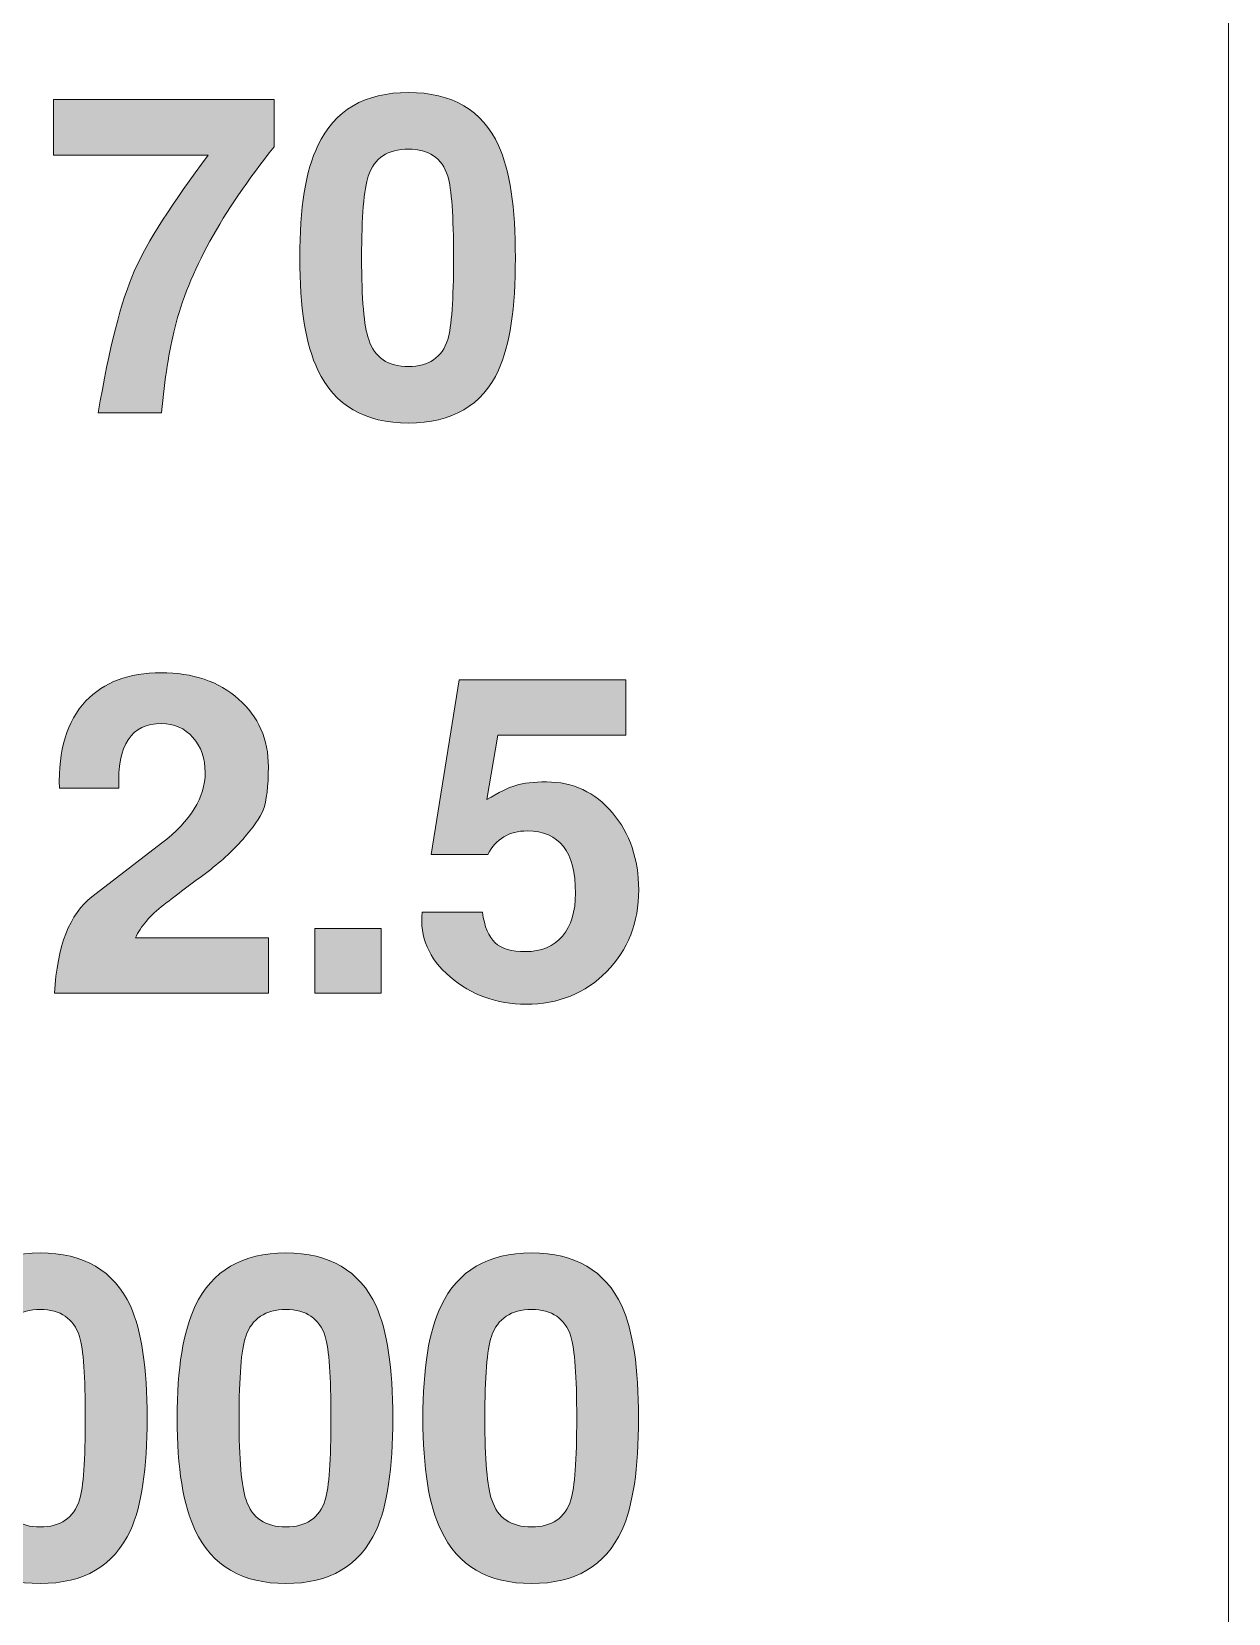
# Model space of a CAD drawing. Header units: inches. Extents: x 0.74 to 7.95, y -5.44 to -0.45.
# Drawn here: x 3.637 to 4.088, y -4.36 to -3.764 of the extents above; entities that cross this region are included whole.
import ezdxf

# ---------------------------------------------------------------- set-up
doc = ezdxf.new("R2010")
doc.units = ezdxf.units.IN
doc.header["$MEASUREMENT"] = 0
doc.layers.add('Layer 1', color=7, linetype='Continuous')

# ---------------------------------------------------------------- blocks, each defined once
blk = doc.blocks.new('block 32')
at = {"layer": 'Layer 1', "true_color": 0xed1f24}
h = blk.add_hatch(color=240, dxfattribs=at)
h.dxf.hatch_style = 2
edge = h.paths.add_edge_path()
edge.add_spline(control_points=[(3.81922, -3.84911), (3.81922, -3.8681), (3.81711, -3.88222), (3.81289, -3.89144), (3.80667, -3.90477), (3.79534, -3.91144), (3.77889, -3.91144), (3.76244, -3.91144), (3.75106, -3.90477), (3.74472, -3.89144), (3.74017, -3.882), (3.73789, -3.86789), (3.73789, -3.84911), (3.73789, -3.83033), (3.74017, -3.81622), (3.74472, -3.80678), (3.75106, -3.79344), (3.76244, -3.78677), (3.77889, -3.78677), (3.79534, -3.78677), (3.80667, -3.79344), (3.81289, -3.80678), (3.81711, -3.816), (3.81922, -3.83011), (3.81922, -3.84911)], knot_values=[0, 0, 0, 0, 1, 1, 1, 2, 2, 2, 3, 3, 3, 4, 4, 4, 5, 5, 5, 6, 6, 6, 7, 7, 7, 8, 8, 8, 8], degree=3, periodic=1)
edge = h.paths.add_edge_path()
edge.add_spline(control_points=[(3.79589, -3.84911), (3.79589, -3.83333), (3.79517, -3.82305), (3.79372, -3.81827), (3.7915, -3.8115), (3.78655, -3.80811), (3.77889, -3.80811), (3.77111, -3.80811), (3.76606, -3.8115), (3.76373, -3.81827), (3.76206, -3.82328), (3.76122, -3.83355), (3.76122, -3.84911), (3.76122, -3.86466), (3.76211, -3.87494), (3.76389, -3.87994), (3.76611, -3.88672), (3.77111, -3.89011), (3.77889, -3.89011), (3.78655, -3.89011), (3.7915, -3.88672), (3.79372, -3.87994), (3.79517, -3.87516), (3.79589, -3.86488), (3.79589, -3.84911)], knot_values=[0, 0, 0, 0, 1, 1, 1, 2, 2, 2, 3, 3, 3, 4, 4, 4, 5, 5, 5, 6, 6, 6, 7, 7, 7, 8, 8, 8, 8], degree=3, periodic=1)
h = blk.add_hatch(color=240, dxfattribs=at)
h.dxf.hatch_style = 2
edge = h.paths.add_edge_path()
edge.add_spline(control_points=[(3.72822, -3.80727), (3.70845, -3.83194), (3.69594, -3.85472), (3.69073, -3.8756), (3.68861, -3.88405), (3.68694, -3.89472), (3.68572, -3.90761), (3.68572, -3.90761), (3.66189, -3.90761), (3.66189, -3.90761), (3.666, -3.88317), (3.67053, -3.86536), (3.67548, -3.85419), (3.68042, -3.84302), (3.68972, -3.82844), (3.70339, -3.81044), (3.70339, -3.81044), (3.64506, -3.81044), (3.64506, -3.81044), (3.64506, -3.81044), (3.64506, -3.78944), (3.64506, -3.78944), (3.64506, -3.78944), (3.72822, -3.78944), (3.72822, -3.78944), (3.72822, -3.78944), (3.72822, -3.80727), (3.72822, -3.80727)], knot_values=[0, 0, 0, 0, 1, 1, 1, 2, 2, 2, 3, 3, 3, 4, 4, 4, 5, 5, 5, 6, 6, 6, 7, 7, 7, 8, 8, 8, 9, 9, 9, 9], degree=3, periodic=1)
at = {"layer": 'Layer 1', "lineweight": 0}
for points, knots in [([(3.81922, -3.84911), (3.81922, -3.8681), (3.81711, -3.88222), (3.81289, -3.89144), (3.80667, -3.90477), (3.79534, -3.91144), (3.77889, -3.91144), (3.76244, -3.91144), (3.75106, -3.90477), (3.74472, -3.89144), (3.74017, -3.882), (3.73789, -3.86789), (3.73789, -3.84911), (3.73789, -3.83033), (3.74017, -3.81622), (3.74472, -3.80678), (3.75106, -3.79344), (3.76244, -3.78677), (3.77889, -3.78677), (3.79534, -3.78677), (3.80667, -3.79344), (3.81289, -3.80678), (3.81711, -3.816), (3.81922, -3.83011), (3.81922, -3.84911)], [0, 0, 0, 0, 1, 1, 1, 2, 2, 2, 3, 3, 3, 4, 4, 4, 5, 5, 5, 6, 6, 6, 7, 7, 7, 8, 8, 8, 8]), ([(3.72822, -3.80727), (3.70845, -3.83194), (3.69594, -3.85472), (3.69073, -3.8756), (3.68861, -3.88405), (3.68694, -3.89472), (3.68572, -3.90761), (3.68572, -3.90761), (3.66189, -3.90761), (3.66189, -3.90761), (3.666, -3.88317), (3.67053, -3.86536), (3.67548, -3.85419), (3.68042, -3.84302), (3.68972, -3.82844), (3.70339, -3.81044), (3.70339, -3.81044), (3.64506, -3.81044), (3.64506, -3.81044), (3.64506, -3.81044), (3.64506, -3.78944), (3.64506, -3.78944), (3.64506, -3.78944), (3.72822, -3.78944), (3.72822, -3.78944), (3.72822, -3.78944), (3.72822, -3.80727), (3.72822, -3.80727)], [0, 0, 0, 0, 1, 1, 1, 2, 2, 2, 3, 3, 3, 4, 4, 4, 5, 5, 5, 6, 6, 6, 7, 7, 7, 8, 8, 8, 9, 9, 9, 9]), ([(3.79589, -3.84911), (3.79589, -3.83333), (3.79517, -3.82305), (3.79372, -3.81827), (3.7915, -3.8115), (3.78655, -3.80811), (3.77889, -3.80811), (3.77111, -3.80811), (3.76606, -3.8115), (3.76373, -3.81827), (3.76206, -3.82328), (3.76122, -3.83355), (3.76122, -3.84911), (3.76122, -3.86466), (3.76211, -3.87494), (3.76389, -3.87994), (3.76611, -3.88672), (3.77111, -3.89011), (3.77889, -3.89011), (3.78655, -3.89011), (3.7915, -3.88672), (3.79372, -3.87994), (3.79517, -3.87516), (3.79589, -3.86488), (3.79589, -3.84911)], [0, 0, 0, 0, 1, 1, 1, 2, 2, 2, 3, 3, 3, 4, 4, 4, 5, 5, 5, 6, 6, 6, 7, 7, 7, 8, 8, 8, 8])]:
    blk.add_open_spline(points, degree=3, knots=knots, dxfattribs=at)
blk = doc.blocks.new('block 30')
at = {"layer": 'Layer 1'}
blk.add_blockref('block 32', (0, 0), dxfattribs=at)
blk = doc.blocks.new('block 35')
at = {"layer": 'Layer 1', "true_color": 0xed1f24}
h = blk.add_hatch(color=240, dxfattribs=at)
h.dxf.hatch_style = 2
edge = h.paths.add_edge_path()
edge.add_spline(control_points=[(3.72606, -4.04107), (3.72606, -4.0484), (3.72539, -4.05385), (3.72406, -4.05741), (3.72295, -4.06018), (3.72039, -4.06385), (3.71639, -4.06841), (3.71239, -4.07296), (3.7077, -4.07724), (3.70231, -4.08124), (3.69692, -4.08524), (3.69167, -4.08921), (3.68656, -4.09315), (3.68144, -4.0971), (3.67789, -4.10124), (3.67589, -4.10557), (3.67589, -4.10557), (3.72606, -4.10557), (3.72606, -4.10557), (3.72606, -4.10557), (3.72606, -4.1264), (3.72606, -4.1264), (3.72606, -4.1264), (3.64539, -4.1264), (3.64539, -4.1264), (3.64639, -4.10863), (3.6511, -4.09652), (3.65952, -4.09007), (3.65952, -4.09007), (3.68578, -4.06991), (3.68578, -4.06991), (3.69674, -4.06146), (3.70222, -4.05257), (3.70222, -4.04324), (3.70222, -4.0379), (3.70067, -4.03349), (3.69757, -4.02999), (3.69447, -4.02649), (3.69054, -4.02474), (3.68578, -4.02474), (3.67436, -4.02474), (3.66899, -4.03285), (3.66966, -4.04907), (3.66966, -4.04907), (3.64722, -4.04907), (3.64722, -4.04907), (3.64678, -4.03474), (3.65011, -4.0238), (3.65723, -4.01624), (3.664, -4.00913), (3.67345, -4.00557), (3.68556, -4.00557), (3.69756, -4.00557), (3.70731, -4.00888), (3.71481, -4.01549), (3.72231, -4.0221), (3.72606, -4.03063), (3.72606, -4.04107)], knot_values=[0, 0, 0, 0, 1, 1, 1, 2, 2, 2, 3, 3, 3, 4, 4, 4, 5, 5, 5, 6, 6, 6, 7, 7, 7, 8, 8, 8, 9, 9, 9, 10, 10, 10, 11, 11, 11, 12, 12, 12, 13, 13, 13, 14, 14, 14, 15, 15, 15, 16, 16, 16, 17, 17, 17, 18, 18, 18, 19, 19, 19, 19], degree=3, periodic=1)
h = blk.add_hatch(color=240, dxfattribs=at)
h.dxf.hatch_style = 2
edge = h.paths.add_edge_path()
edge.add_spline(control_points=[(3.86572, -4.0874), (3.86572, -4.09985), (3.86169, -4.11015), (3.85364, -4.11832), (3.84558, -4.12649), (3.83544, -4.13057), (3.82322, -4.13057), (3.81211, -4.13057), (3.80256, -4.12712), (3.79456, -4.12024), (3.78655, -4.11335), (3.78305, -4.10524), (3.78406, -4.09591), (3.78406, -4.09591), (3.80679, -4.09591), (3.80679, -4.09591), (3.80756, -4.10135), (3.80916, -4.10518), (3.81155, -4.1074), (3.81394, -4.10963), (3.81776, -4.11074), (3.823, -4.11074), (3.82901, -4.11074), (3.83367, -4.10879), (3.83695, -4.10491), (3.84024, -4.10101), (3.84189, -4.09563), (3.84189, -4.08874), (3.84189, -4.07307), (3.83582, -4.06524), (3.82367, -4.06524), (3.81687, -4.06524), (3.81191, -4.06818), (3.80879, -4.07407), (3.80879, -4.07407), (3.78739, -4.07407), (3.78739, -4.07407), (3.78739, -4.07407), (3.79806, -4.00824), (3.79806, -4.00824), (3.79806, -4.00824), (3.86089, -4.00824), (3.86089, -4.00824), (3.86089, -4.00824), (3.86089, -4.02907), (3.86089, -4.02907), (3.86089, -4.02907), (3.81257, -4.02907), (3.81257, -4.02907), (3.81257, -4.02907), (3.80846, -4.05342), (3.80846, -4.05342), (3.81279, -4.05075), (3.81643, -4.04896), (3.81936, -4.04808), (3.82231, -4.04718), (3.82617, -4.04674), (3.83093, -4.04674), (3.84092, -4.04674), (3.84922, -4.05063), (3.85582, -4.0584), (3.86242, -4.06618), (3.86572, -4.07585), (3.86572, -4.0874)], knot_values=[0, 0, 0, 0, 1, 1, 1, 2, 2, 2, 3, 3, 3, 4, 4, 4, 5, 5, 5, 6, 6, 6, 7, 7, 7, 8, 8, 8, 9, 9, 9, 10, 10, 10, 11, 11, 11, 12, 12, 12, 13, 13, 13, 14, 14, 14, 15, 15, 15, 16, 16, 16, 17, 17, 17, 18, 18, 18, 19, 19, 19, 20, 20, 20, 21, 21, 21, 21], degree=3, periodic=1)
h = blk.add_hatch(color=240, dxfattribs=at)
h.dxf.hatch_style = 2
h.paths.add_polyline_path([(3.76855, -4.1264), (3.74356, -4.1264), (3.74356, -4.10207), (3.76855, -4.10207)])
at = {"layer": 'Layer 1', "lineweight": 0}
blk.add_lwpolyline([(3.76855, -4.1264), (3.74356, -4.1264), (3.74356, -4.10207), (3.76855, -4.10207), (3.76855, -4.1264)], dxfattribs=at)
for points, knots in [([(3.72606, -4.04107), (3.72606, -4.0484), (3.72539, -4.05385), (3.72406, -4.05741), (3.72295, -4.06018), (3.72039, -4.06385), (3.71639, -4.06841), (3.71239, -4.07296), (3.7077, -4.07724), (3.70231, -4.08124), (3.69692, -4.08524), (3.69167, -4.08921), (3.68656, -4.09315), (3.68144, -4.0971), (3.67789, -4.10124), (3.67589, -4.10557), (3.67589, -4.10557), (3.72606, -4.10557), (3.72606, -4.10557), (3.72606, -4.10557), (3.72606, -4.1264), (3.72606, -4.1264), (3.72606, -4.1264), (3.64539, -4.1264), (3.64539, -4.1264), (3.64639, -4.10863), (3.6511, -4.09652), (3.65952, -4.09007), (3.65952, -4.09007), (3.68578, -4.06991), (3.68578, -4.06991), (3.69674, -4.06146), (3.70222, -4.05257), (3.70222, -4.04324), (3.70222, -4.0379), (3.70067, -4.03349), (3.69757, -4.02999), (3.69447, -4.02649), (3.69054, -4.02474), (3.68578, -4.02474), (3.67436, -4.02474), (3.66899, -4.03285), (3.66966, -4.04907), (3.66966, -4.04907), (3.64722, -4.04907), (3.64722, -4.04907), (3.64678, -4.03474), (3.65011, -4.0238), (3.65723, -4.01624), (3.664, -4.00913), (3.67345, -4.00557), (3.68556, -4.00557), (3.69756, -4.00557), (3.70731, -4.00888), (3.71481, -4.01549), (3.72231, -4.0221), (3.72606, -4.03063), (3.72606, -4.04107)], [0, 0, 0, 0, 1, 1, 1, 2, 2, 2, 3, 3, 3, 4, 4, 4, 5, 5, 5, 6, 6, 6, 7, 7, 7, 8, 8, 8, 9, 9, 9, 10, 10, 10, 11, 11, 11, 12, 12, 12, 13, 13, 13, 14, 14, 14, 15, 15, 15, 16, 16, 16, 17, 17, 17, 18, 18, 18, 19, 19, 19, 19]), ([(3.86572, -4.0874), (3.86572, -4.09985), (3.86169, -4.11015), (3.85364, -4.11832), (3.84558, -4.12649), (3.83544, -4.13057), (3.82322, -4.13057), (3.81211, -4.13057), (3.80256, -4.12712), (3.79456, -4.12024), (3.78655, -4.11335), (3.78305, -4.10524), (3.78406, -4.09591), (3.78406, -4.09591), (3.80679, -4.09591), (3.80679, -4.09591), (3.80756, -4.10135), (3.80916, -4.10518), (3.81155, -4.1074), (3.81394, -4.10963), (3.81776, -4.11074), (3.823, -4.11074), (3.82901, -4.11074), (3.83367, -4.10879), (3.83695, -4.10491), (3.84024, -4.10101), (3.84189, -4.09563), (3.84189, -4.08874), (3.84189, -4.07307), (3.83582, -4.06524), (3.82367, -4.06524), (3.81687, -4.06524), (3.81191, -4.06818), (3.80879, -4.07407), (3.80879, -4.07407), (3.78739, -4.07407), (3.78739, -4.07407), (3.78739, -4.07407), (3.79806, -4.00824), (3.79806, -4.00824), (3.79806, -4.00824), (3.86089, -4.00824), (3.86089, -4.00824), (3.86089, -4.00824), (3.86089, -4.02907), (3.86089, -4.02907), (3.86089, -4.02907), (3.81257, -4.02907), (3.81257, -4.02907), (3.81257, -4.02907), (3.80846, -4.05342), (3.80846, -4.05342), (3.81279, -4.05075), (3.81643, -4.04896), (3.81936, -4.04808), (3.82231, -4.04718), (3.82617, -4.04674), (3.83093, -4.04674), (3.84092, -4.04674), (3.84922, -4.05063), (3.85582, -4.0584), (3.86242, -4.06618), (3.86572, -4.07585), (3.86572, -4.0874)], [0, 0, 0, 0, 1, 1, 1, 2, 2, 2, 3, 3, 3, 4, 4, 4, 5, 5, 5, 6, 6, 6, 7, 7, 7, 8, 8, 8, 9, 9, 9, 10, 10, 10, 11, 11, 11, 12, 12, 12, 13, 13, 13, 14, 14, 14, 15, 15, 15, 16, 16, 16, 17, 17, 17, 18, 18, 18, 19, 19, 19, 20, 20, 20, 21, 21, 21, 21])]:
    blk.add_open_spline(points, degree=3, knots=knots, dxfattribs=at)
blk = doc.blocks.new('block 33')
at = {"layer": 'Layer 1'}
blk.add_blockref('block 35', (0, 0), dxfattribs=at)
blk = doc.blocks.new('block 38')
at = {"layer": 'Layer 1', "true_color": 0xed1f24}
h = blk.add_hatch(color=240, dxfattribs=at)
h.dxf.hatch_style = 2
edge = h.paths.add_edge_path()
edge.add_spline(control_points=[(3.5645, -4.34521), (3.5645, -4.34521), (3.54117, -4.34521), (3.54117, -4.34521), (3.54117, -4.34521), (3.54117, -4.26354), (3.54117, -4.26354), (3.54117, -4.26354), (3.51284, -4.26354), (3.51284, -4.26354), (3.51284, -4.26354), (3.51284, -4.24837), (3.51284, -4.24837), (3.52405, -4.24727), (3.53206, -4.24548), (3.53684, -4.24304), (3.54239, -4.24004), (3.54667, -4.23471), (3.54967, -4.22704), (3.54967, -4.22704), (3.5645, -4.22704), (3.5645, -4.22704), (3.5645, -4.22704), (3.5645, -4.34521), (3.5645, -4.34521)], knot_values=[0, 0, 0, 0, 1, 1, 1, 2, 2, 2, 3, 3, 3, 4, 4, 4, 5, 5, 5, 6, 6, 6, 7, 7, 7, 8, 8, 8, 8], degree=3, periodic=1)
h = blk.add_hatch(color=240, dxfattribs=at)
h.dxf.hatch_style = 2
edge = h.paths.add_edge_path()
edge.add_spline(control_points=[(3.68033, -4.28671), (3.68033, -4.3057), (3.67822, -4.31982), (3.674, -4.32904), (3.66778, -4.34237), (3.65645, -4.34904), (3.64, -4.34904), (3.62356, -4.34904), (3.61217, -4.34237), (3.60583, -4.32904), (3.60128, -4.3196), (3.599, -4.30549), (3.599, -4.28671), (3.599, -4.26793), (3.60128, -4.25382), (3.60583, -4.24438), (3.61217, -4.23104), (3.62356, -4.22437), (3.64, -4.22437), (3.65645, -4.22437), (3.66778, -4.23104), (3.674, -4.24438), (3.67822, -4.2536), (3.68033, -4.26771), (3.68033, -4.28671)], knot_values=[0, 0, 0, 0, 1, 1, 1, 2, 2, 2, 3, 3, 3, 4, 4, 4, 5, 5, 5, 6, 6, 6, 7, 7, 7, 8, 8, 8, 8], degree=3, periodic=1)
edge = h.paths.add_edge_path()
edge.add_spline(control_points=[(3.657, -4.28671), (3.657, -4.27094), (3.65628, -4.26065), (3.65483, -4.25587), (3.65261, -4.2491), (3.64766, -4.24571), (3.64, -4.24571), (3.63222, -4.24571), (3.62717, -4.2491), (3.62484, -4.25587), (3.62317, -4.26088), (3.62233, -4.27115), (3.62233, -4.28671), (3.62233, -4.30227), (3.62322, -4.31254), (3.625, -4.31754), (3.62722, -4.32432), (3.63222, -4.32771), (3.64, -4.32771), (3.64766, -4.32771), (3.65261, -4.32432), (3.65483, -4.31754), (3.65628, -4.31276), (3.657, -4.30248), (3.657, -4.28671)], knot_values=[0, 0, 0, 0, 1, 1, 1, 2, 2, 2, 3, 3, 3, 4, 4, 4, 5, 5, 5, 6, 6, 6, 7, 7, 7, 8, 8, 8, 8], degree=3, periodic=1)
h = blk.add_hatch(color=240, dxfattribs=at)
h.dxf.hatch_style = 2
edge = h.paths.add_edge_path()
edge.add_spline(control_points=[(3.773, -4.28671), (3.773, -4.3057), (3.77089, -4.31982), (3.76666, -4.32904), (3.76044, -4.34237), (3.74911, -4.34904), (3.73267, -4.34904), (3.71622, -4.34904), (3.70483, -4.34237), (3.6985, -4.32904), (3.69394, -4.3196), (3.69166, -4.30549), (3.69166, -4.28671), (3.69166, -4.26793), (3.69394, -4.25382), (3.6985, -4.24438), (3.70483, -4.23104), (3.71622, -4.22437), (3.73267, -4.22437), (3.74911, -4.22437), (3.76044, -4.23104), (3.76666, -4.24438), (3.77089, -4.2536), (3.773, -4.26771), (3.773, -4.28671)], knot_values=[0, 0, 0, 0, 1, 1, 1, 2, 2, 2, 3, 3, 3, 4, 4, 4, 5, 5, 5, 6, 6, 6, 7, 7, 7, 8, 8, 8, 8], degree=3, periodic=1)
edge = h.paths.add_edge_path()
edge.add_spline(control_points=[(3.74967, -4.28671), (3.74967, -4.27094), (3.74894, -4.26065), (3.7475, -4.25587), (3.74527, -4.2491), (3.74033, -4.24571), (3.73267, -4.24571), (3.72489, -4.24571), (3.71984, -4.2491), (3.7175, -4.25587), (3.71583, -4.26088), (3.715, -4.27115), (3.715, -4.28671), (3.715, -4.30227), (3.71589, -4.31254), (3.71766, -4.31754), (3.71989, -4.32432), (3.72489, -4.32771), (3.73267, -4.32771), (3.74033, -4.32771), (3.74527, -4.32432), (3.7475, -4.31754), (3.74894, -4.31276), (3.74967, -4.30248), (3.74967, -4.28671)], knot_values=[0, 0, 0, 0, 1, 1, 1, 2, 2, 2, 3, 3, 3, 4, 4, 4, 5, 5, 5, 6, 6, 6, 7, 7, 7, 8, 8, 8, 8], degree=3, periodic=1)
h = blk.add_hatch(color=240, dxfattribs=at)
h.dxf.hatch_style = 2
edge = h.paths.add_edge_path()
edge.add_spline(control_points=[(3.86567, -4.28671), (3.86567, -4.3057), (3.86356, -4.31982), (3.85933, -4.32904), (3.85312, -4.34237), (3.84178, -4.34904), (3.82534, -4.34904), (3.80889, -4.34904), (3.79751, -4.34237), (3.79117, -4.32904), (3.78661, -4.3196), (3.78434, -4.30549), (3.78434, -4.28671), (3.78434, -4.26793), (3.78661, -4.25382), (3.79117, -4.24438), (3.79751, -4.23104), (3.80889, -4.22437), (3.82534, -4.22437), (3.84178, -4.22437), (3.85312, -4.23104), (3.85933, -4.24438), (3.86356, -4.2536), (3.86567, -4.26771), (3.86567, -4.28671)], knot_values=[0, 0, 0, 0, 1, 1, 1, 2, 2, 2, 3, 3, 3, 4, 4, 4, 5, 5, 5, 6, 6, 6, 7, 7, 7, 8, 8, 8, 8], degree=3, periodic=1)
edge = h.paths.add_edge_path()
edge.add_spline(control_points=[(3.84234, -4.28671), (3.84234, -4.27094), (3.84161, -4.26065), (3.84017, -4.25587), (3.83794, -4.2491), (3.833, -4.24571), (3.82534, -4.24571), (3.81756, -4.24571), (3.81251, -4.2491), (3.81017, -4.25587), (3.80851, -4.26088), (3.80767, -4.27115), (3.80767, -4.28671), (3.80767, -4.30227), (3.80856, -4.31254), (3.81034, -4.31754), (3.81256, -4.32432), (3.81756, -4.32771), (3.82534, -4.32771), (3.833, -4.32771), (3.83794, -4.32432), (3.84017, -4.31754), (3.84161, -4.31276), (3.84234, -4.30248), (3.84234, -4.28671)], knot_values=[0, 0, 0, 0, 1, 1, 1, 2, 2, 2, 3, 3, 3, 4, 4, 4, 5, 5, 5, 6, 6, 6, 7, 7, 7, 8, 8, 8, 8], degree=3, periodic=1)
at = {"layer": 'Layer 1', "lineweight": 0}
for points in [[(3.5645, -4.34521), (3.5645, -4.34521), (3.54117, -4.34521), (3.54117, -4.34521), (3.54117, -4.34521), (3.54117, -4.26354), (3.54117, -4.26354), (3.54117, -4.26354), (3.51284, -4.26354), (3.51284, -4.26354), (3.51284, -4.26354), (3.51284, -4.24837), (3.51284, -4.24837), (3.52405, -4.24727), (3.53206, -4.24548), (3.53684, -4.24304), (3.54239, -4.24004), (3.54667, -4.23471), (3.54967, -4.22704), (3.54967, -4.22704), (3.5645, -4.22704), (3.5645, -4.22704), (3.5645, -4.22704), (3.5645, -4.34521), (3.5645, -4.34521)], [(3.68033, -4.28671), (3.68033, -4.3057), (3.67822, -4.31982), (3.674, -4.32904), (3.66778, -4.34237), (3.65645, -4.34904), (3.64, -4.34904), (3.62356, -4.34904), (3.61217, -4.34237), (3.60583, -4.32904), (3.60128, -4.3196), (3.599, -4.30549), (3.599, -4.28671), (3.599, -4.26793), (3.60128, -4.25382), (3.60583, -4.24438), (3.61217, -4.23104), (3.62356, -4.22437), (3.64, -4.22437), (3.65645, -4.22437), (3.66778, -4.23104), (3.674, -4.24438), (3.67822, -4.2536), (3.68033, -4.26771), (3.68033, -4.28671)], [(3.773, -4.28671), (3.773, -4.3057), (3.77089, -4.31982), (3.76666, -4.32904), (3.76044, -4.34237), (3.74911, -4.34904), (3.73267, -4.34904), (3.71622, -4.34904), (3.70483, -4.34237), (3.6985, -4.32904), (3.69394, -4.3196), (3.69166, -4.30549), (3.69166, -4.28671), (3.69166, -4.26793), (3.69394, -4.25382), (3.6985, -4.24438), (3.70483, -4.23104), (3.71622, -4.22437), (3.73267, -4.22437), (3.74911, -4.22437), (3.76044, -4.23104), (3.76666, -4.24438), (3.77089, -4.2536), (3.773, -4.26771), (3.773, -4.28671)], [(3.86567, -4.28671), (3.86567, -4.3057), (3.86356, -4.31982), (3.85933, -4.32904), (3.85312, -4.34237), (3.84178, -4.34904), (3.82534, -4.34904), (3.80889, -4.34904), (3.79751, -4.34237), (3.79117, -4.32904), (3.78661, -4.3196), (3.78434, -4.30549), (3.78434, -4.28671), (3.78434, -4.26793), (3.78661, -4.25382), (3.79117, -4.24438), (3.79751, -4.23104), (3.80889, -4.22437), (3.82534, -4.22437), (3.84178, -4.22437), (3.85312, -4.23104), (3.85933, -4.24438), (3.86356, -4.2536), (3.86567, -4.26771), (3.86567, -4.28671)], [(3.657, -4.28671), (3.657, -4.27094), (3.65628, -4.26065), (3.65483, -4.25587), (3.65261, -4.2491), (3.64766, -4.24571), (3.64, -4.24571), (3.63222, -4.24571), (3.62717, -4.2491), (3.62484, -4.25587), (3.62317, -4.26088), (3.62233, -4.27115), (3.62233, -4.28671), (3.62233, -4.30227), (3.62322, -4.31254), (3.625, -4.31754), (3.62722, -4.32432), (3.63222, -4.32771), (3.64, -4.32771), (3.64766, -4.32771), (3.65261, -4.32432), (3.65483, -4.31754), (3.65628, -4.31276), (3.657, -4.30248), (3.657, -4.28671)], [(3.74967, -4.28671), (3.74967, -4.27094), (3.74894, -4.26065), (3.7475, -4.25587), (3.74527, -4.2491), (3.74033, -4.24571), (3.73267, -4.24571), (3.72489, -4.24571), (3.71984, -4.2491), (3.7175, -4.25587), (3.71583, -4.26088), (3.715, -4.27115), (3.715, -4.28671), (3.715, -4.30227), (3.71589, -4.31254), (3.71766, -4.31754), (3.71989, -4.32432), (3.72489, -4.32771), (3.73267, -4.32771), (3.74033, -4.32771), (3.74527, -4.32432), (3.7475, -4.31754), (3.74894, -4.31276), (3.74967, -4.30248), (3.74967, -4.28671)], [(3.84234, -4.28671), (3.84234, -4.27094), (3.84161, -4.26065), (3.84017, -4.25587), (3.83794, -4.2491), (3.833, -4.24571), (3.82534, -4.24571), (3.81756, -4.24571), (3.81251, -4.2491), (3.81017, -4.25587), (3.80851, -4.26088), (3.80767, -4.27115), (3.80767, -4.28671), (3.80767, -4.30227), (3.80856, -4.31254), (3.81034, -4.31754), (3.81256, -4.32432), (3.81756, -4.32771), (3.82534, -4.32771), (3.833, -4.32771), (3.83794, -4.32432), (3.84017, -4.31754), (3.84161, -4.31276), (3.84234, -4.30248), (3.84234, -4.28671)]]:
    blk.add_open_spline(points, degree=3, knots=[0, 0, 0, 0, 1, 1, 1, 2, 2, 2, 3, 3, 3, 4, 4, 4, 5, 5, 5, 6, 6, 6, 7, 7, 7, 8, 8, 8, 8], dxfattribs=at)
blk = doc.blocks.new('block 36')
at = {"layer": 'Layer 1'}
blk.add_blockref('block 38', (0, 0), dxfattribs=at)
blk = doc.blocks.new('block 2')
at = {"layer": 'Layer 1', "color": 250, "lineweight": 5, "true_color": 0x221f1f}
blk.add_lwpolyline([(4.08813, -4.88904), (0.744, -4.88904), (0.744, -0.45154), (4.08813, -0.45154), (4.08813, -4.88904)], dxfattribs=at)
at = {"layer": 'Layer 1'}
for name in ['block 30', 'block 33', 'block 36']:
    blk.add_blockref(name, (0, 0), dxfattribs=at)

msp = doc.modelspace()

# ---------------------------------------------------------------- block references
at = {"layer": 'Layer 1'}
msp.add_blockref('block 2', (0, 0), dxfattribs=at)

doc.saveas('drawing.dxf')
